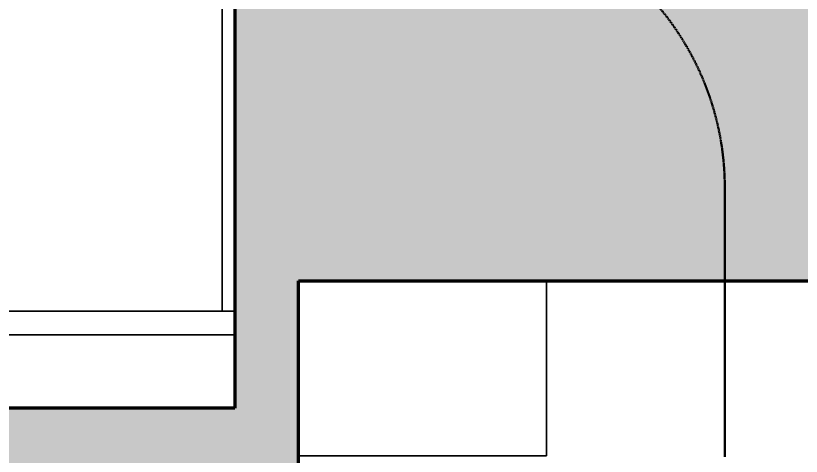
# Model space of a CAD drawing. Header units: millimetres. Extents: x -153298 to 620751, y -313239 to 250031.
# Drawn here: x 129116 to 131583, y -305928 to -304543 of the extents above; entities that cross this region are included whole.
import ezdxf

# ---------------------------------------------------------------- set-up
doc = ezdxf.new("R2010")
doc.units = ezdxf.units.MM
doc.linetypes.add('DPA_Hidden 50', pattern=[3, 2, -1])
for name, color, linetype, lineweight in [('A-ANNO-SYMB', 3, 'Continuous', 9), ('A-DETL', 1, 'Continuous', 70), ('A-DETL-GENF', 2, 'Continuous', 35), ('A-GENM', 1, 'Continuous', 9), ('WALL-E', 2, 'Continuous', 35)]:
    doc.layers.add(name, color=color, linetype=linetype, lineweight=lineweight)

# ---------------------------------------------------------------- blocks, each defined once
blk = doc.blocks.new('PPL_Escalator - STANDARD-13272353-2120-01 ENTRANCE 1 SECTION A')
at = {"layer": 'A-GENM', "lineweight": 35}
for p, q in [((-853486.4, 90975), (-853486.4, 92030)), ((-856621.6, 90975), (-853486.4, 90975)), ((-853446.4, 90975), (-856621.6, 90975)), ((-853446.4, 90900), (-853446.4, 90975)), ((-856641.7, 90900), (-853446.4, 90900))]:
    blk.add_line(p, q, dxfattribs=at)

msp = doc.modelspace()

# ---------------------------------------------------------------- hatches: boundary and pattern name
at = {"layer": 'A-DETL-GENF', "lineweight": 9}
h = msp.add_hatch(dxfattribs=at)
h.set_pattern_fill('FP_1', color=90, style=0, pattern_type=2)
h.set_pattern_definition([(50, (108217.3, -305821.75), (728.737, -63.756), [76.2, -838.2]), (355, (108217.3, -305821.75), (-140.972, 764.228), [60.96, -670.56]), (100.451, (108278, -305827.1), (587.77, 700.467), [64.76, -712.36]), (46.184, (108217.3, -305618.55), (1084.316, -168.17), [114.3, -1257.3]), (96.636, (108307.7, -305632.6), (949.61, 989.71), [97.14, -1068.54]), (351.184, (108217.3, -305618.6), (949.62, 989.7), [91.44, -1005.84]), (21, (108318.9, -305669.35), (606.458, -409.061), [76.2, -838.2]), (326, (108318.9, -305669.35), (247.208, 736.753), [60.96, -670.56]), (71.451, (108369.44, -305703.44), (853.668, 327.685), [64.76, -712.36]), (37.5, (108217.3, -305821.75), (12.3547, 338.2201), [33.528, -628.904, 33.528, -647.192, -673.1]), (37.5, (108217.3, -305821.75), (12.3547, 338.2201), [-1343.152, 33.528, -639.572]), (7.5, (108217.3, -305821.75), (267.279, 400.722), [33.528, -354.584, 33.528, -613.664, -256.54]), (7.5, (108217.3, -305821.75), (267.279, 400.722), [-1035.304, 33.528, -223.012]), (327.5, (107990.73, -305821.75), (542.3633, -22.9153), [33.528, -220.472, 33.528, -758.952, -1051.56]), (327.5, (107990.73, -305821.75), (542.3633, -22.9153), [-1046.48, 33.528, -1018.032]), (317.5, (107889.13, -305821.75), (592.517, 101.707), [33.528, -296.672, 33.528, -492.76, -746.76]), (317.5, (107889.13, -305821.75), (592.517, 101.707), [-856.488, 33.528, -713.232])])
h.paths.add_polyline_path([(101565.4353, -307197.3524), (102467.8829, -307197.3524), (102467.8829, -305576.753), (103017.8806, -305576.753), (103017.8806, -305376.753), (112467.88, -305376.753), (112467.88, -307197.3524), (113867.88, -307197.3524), (113867.88, -305376.753), (122092.9315, -305376.753), (122092.9315, -306676.753), (123867.88, -306676.753), (123867.88, -307197.3524), (125267.88, -307197.3524), (125267.88, -305976.753), (130003.88, -305976.753), (130003.88, -305376.753), (134337.5502, -305376.753), (134337.5502, -305576.753), (140337.5298, -305576.753), (140337.5298, -304376.753), (130003.88, -304376.753), (130003.88, -304416.753), (129803.88, -304416.753), (129803.88, -305776.753), (124213.88, -305776.753), (124213.88, -304376.753), (113867.88, -304376.753), (113867.88, -298652.784), (119380.88, -301835.716), (119380.88, -302507.753), (119880.88, -302507.753), (119880.8933, -301835.7237), (114011.0238, -298446.753), (112467.88, -298446.753), (112467.88, -298307.753), (112558.3958, -298307.753), (112558.3958, -297707.753), (112058.3958, -297707.753), (112058.3958, -298307.753), (112158.3958, -298307.753), (112158.3958, -298446.753), (104188.1926, -298446.753), (104188.1926, -294036.753), (103988.1926, -294036.753), (103988.1926, -293996.753), (100313.1276, -293996.753), (100322.5695, -294083.8958), (99995.5431, -294083.8958), (100012.5695, -294241.0387), (99685.5431, -294241.0387), (99702.5695, -294398.1815), (99375.5431, -294398.1815), (99392.5695, -294555.3244), (99065.5431, -294555.3244), (99082.5695, -294712.4672), (98755.5431, -294712.4672), (98772.5695, -294869.6101), (98445.5431, -294869.6101), (98459.319, -294996.753), (98431.8802, -294996.753), (98431.8802, -295296.753), (99036.3182, -295296.753), (99036.3182, -295013.3142), (99966.8802, -294541.6008), (99966.8802, -294696.753), (100266.8802, -294696.753), (100266.8802, -294496.753), (103688.1926, -294496.753), (103688.1926, -298446.753), (80330.7286, -298446.753), (80330.7286, -299646.753), (101067.8829, -299646.753), (101067.8829, -304376.753), (80330.7286, -304376.753), (80330.7286, -305576.753), (101067.8829, -305576.753), (101067.8829, -307197.3524)])
h.paths.add_polyline_path([(112467.88, -304376.753), (102467.8829, -304376.753), (102467.8829, -299646.753), (112467.88, -299646.753), (112467.88, -304301.2027)])
h.paths.add_polyline_path([(132836.6797, -299646.753), (140337.5298, -299646.753), (140337.5298, -298446.753), (122478.88, -298446.753), (116617.88, -295053.5424), (116617.88, -293996.753), (116117.88, -293996.753), (116117.88, -295341.8187), (123553.6755, -299646.753), (130961.4671, -299646.753)])

# ---------------------------------------------------------------- linework, layer by layer
at = {"layer": 'A-ANNO-SYMB', "linetype": 'DPA_Hidden 50', "lineweight": 50}
msp.add_line((131342.5943, -305074.2423), (131342.5943, -305929.9129), dxfattribs=at)
msp.add_arc((130459.4213, -305084.1425), 883.2285, 0.6422465, 59.3577535, dxfattribs=at)
at = {"layer": 'A-DETL'}
for p, q in [((129803.88, -304416.753), (129803.88, -305776.753)), ((130003.88, -305976.753), (130003.88, -305376.753)), ((130003.88, -305376.753), (134337.5502, -305376.753)), ((129803.88, -305776.753), (124213.88, -305776.753))]:
    msp.add_line(p, q, dxfattribs=at)
at = {"layer": 'WALL-E', "color": 215}
for p, q in [((133622.88, -305376.753), (130782.88, -305376.753)), ((130782.88, -305376.753), (130782.88, -305926.753)), ((130782.88, -305376.753), (130782.88, -305926.753)), ((130003.88, -305926.753), (130582.88, -305926.753)), ((130782.88, -305926.753), (130003.88, -305926.753))]:
    msp.add_line(p, q, dxfattribs=at)

# ---------------------------------------------------------------- block references
at = {"layer": 'A-GENM'}
msp.add_blockref('PPL_Escalator - STANDARD-13272353-2120-01 ENTRANCE 1 SECTION A', (983250.2539, -396446.753), dxfattribs=at)

doc.saveas('drawing.dxf')
